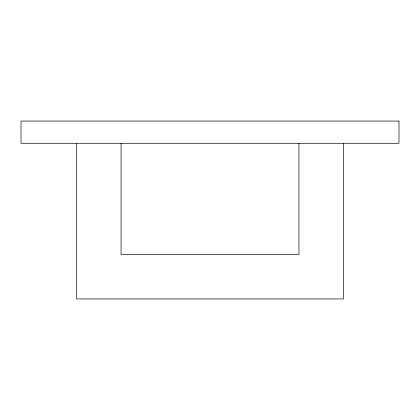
<?xml version="1.0" encoding="UTF-8"?>
<svg xmlns="http://www.w3.org/2000/svg" width="420" height="420" viewBox="0 0 420 420"><rect width="100%" height="100%" fill="white"/><g stroke="black" fill="none" stroke-linecap="round" stroke-linejoin="round"><path stroke-width="0.63" d="M343.413 143.293L343.413 298.94L76.587 298.94L76.587 143.293M298.94 143.293L298.94 254.473L121.06 254.473L121.06 143.293M399 121.06L21 121.06L21 143.293L399 143.293L399 121.06"/></g></svg>
